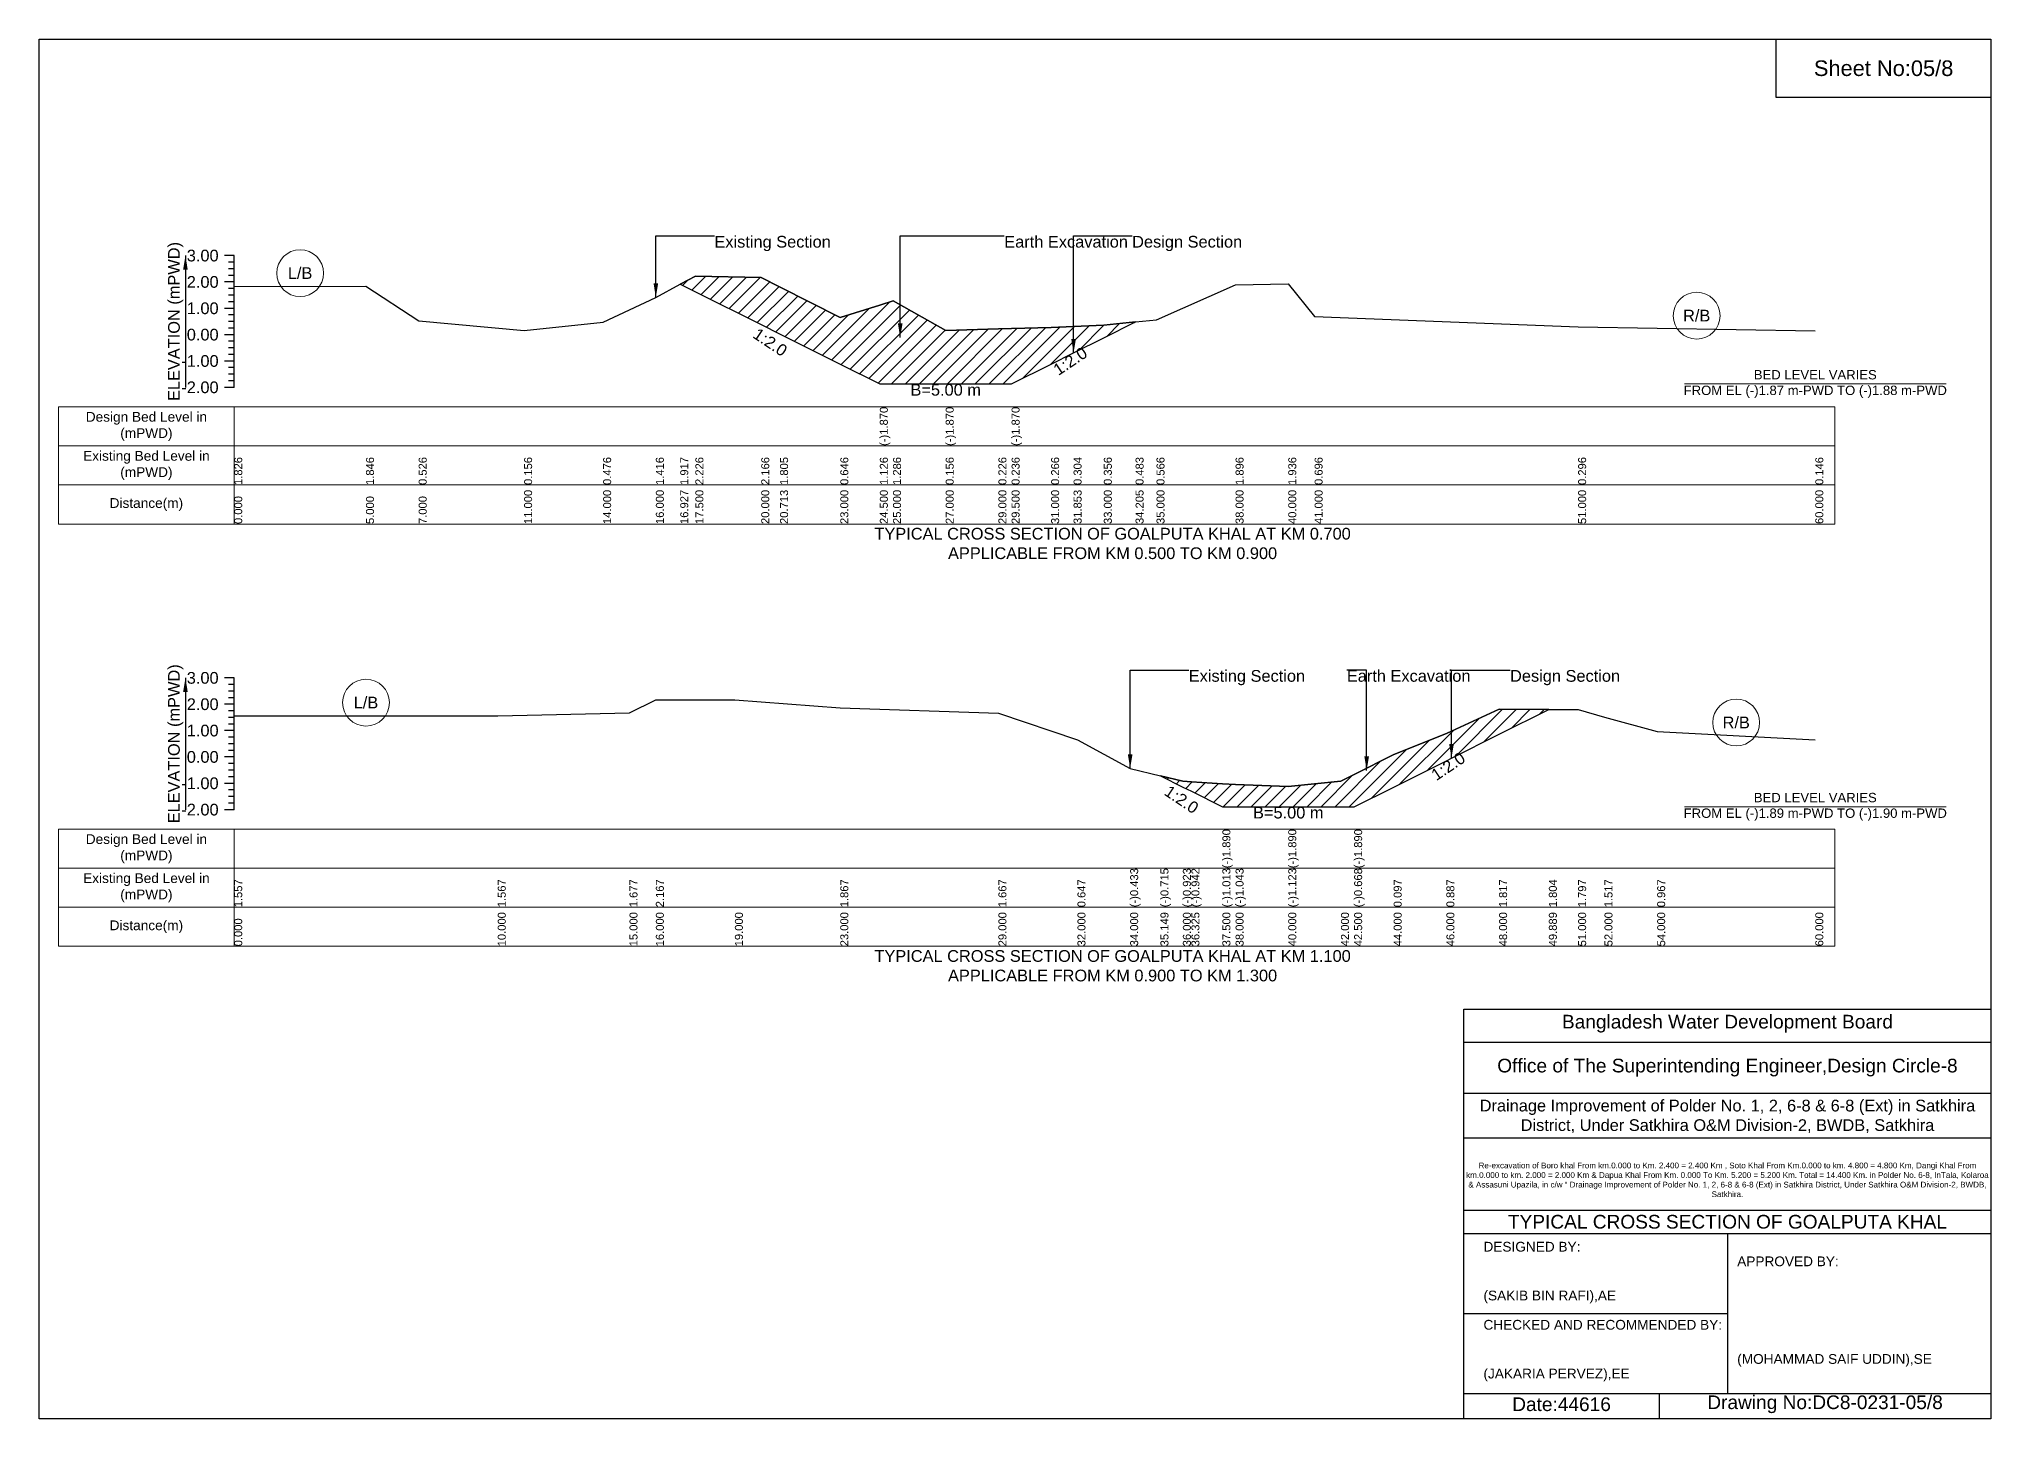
# Model space of a CAD drawing. Header units: inches. Extents: x 91000 to 278000, y -5656 to 20000.
# Drawn here: x 140000 to 148000, y -5656 to 0 of the extents above; entities that cross this region are included whole.
import ezdxf

# ---------------------------------------------------------------- set-up
doc = ezdxf.new("R2010")
doc.units = ezdxf.units.IN
doc.header["$LTSCALE"] = 7
doc.header["$MEASUREMENT"] = 0
for name, color, linetype, lineweight in [('Cross section Data Border', 7, 'Continuous', 9), ('Cross Section Labels', 7, 'Continuous', 9), ('Existing_Bed_Level for Xsection', 7, 'Continuous', 25)]:
    doc.layers.add(name, color=color, linetype=linetype, lineweight=lineweight)
doc.styles.get("Standard").update_dxf_attribs({"font": 'arial.ttf'})
doc.dimstyles.get("Standard").update_dxf_attribs({"dimtxt": 0.18, "dimasz": 0.18, "dimexe": 0.18, "dimexo": 0.0625, "dimgap": 0.09, "dimtad": 0, "dimtih": 1, "dimtoh": 1, "dimdec": 4, "dimzin": 0, "dimdsep": 46, "dimtxsty": 'Standard', "dimcen": 0.09, "dimadec": 0, "dimazin": 0, "dimtfac": 1, "dimtdec": 4, "dimtofl": 0, "dimtmove": 0, "dimatfit": 3, "dimfxl": 1, "dimtolj": 1, "dimtzin": 0, "dimarcsym": 0})

msp = doc.modelspace()

# ---------------------------------------------------------------- hatches: boundary and pattern name
at = {"layer": 'Existing_Bed_Level for Xsection'}
h = msp.add_hatch(dxfattribs=at)
h.set_pattern_fill('ANSI31', color=256, scale=324, style=0)
h.paths.add_polyline_path([(142628.1, -1004.8), (142690, -1035.7), (142960, -1170.7), (143037.1, -1209.3), (143284, -1332.7), (143446, -1413.7), (143500, -1413.7), (143716, -1413.7), (143932, -1413.7), (143986, -1413.7), (144148, -1332.7), (144240.1, -1286.7), (144364, -1224.7), (144494.1, -1159.7), (144364, -1173.3), (144240.1, -1178.9), (144148, -1183), (143986, -1186.3), (143932, -1187.4), (143716, -1194.9), (143500, -1072.9), (143446, -1090.2), (143284, -1142), (143037.1, -1016.9), (142960, -977.8), (142690, -971.4)])
h = msp.add_hatch(dxfattribs=at)
h.set_pattern_fill('ANSI31', color=256, scale=324, style=0)
h.paths.add_polyline_path([(144596.1, -3019.9), (144688, -3065.8), (144723, -3083.4), (144850, -3146.8), (144904, -3146.8), (145120, -3146.8), (145336, -3146.8), (145390, -3146.8), (145552, -3065.8), (145768, -2957.8), (145789, -2947.3), (145984, -2849.8), (146188, -2747.8), (145984, -2746.5), (145789, -2837.2), (145768, -2846.9), (145552, -2932.2), (145390, -3014.9), (145336, -3042.4), (145120, -3064), (144904, -3055.4), (144850, -3052.1), (144723, -3044.5), (144688, -3042.4)])

# ---------------------------------------------------------------- linework, layer by layer
for points in [[(140000, 0), (148000, 0), (148000, -5656), (140000, -5656)], [(147120, 0), (148000, 0), (148000, -240), (147120, -240)]]:
    msp.add_lwpolyline(points, close=True)
for points in [[(145840, -5656), (145840, -3976), (148000, -3976)], [(145840, -4112), (148000, -4112)], [(145840, -4320), (148000, -4320)], [(145840, -4504), (148000, -4504)], [(145840, -4800), (148000, -4800)], [(145840, -4896), (148000, -4896)], [(146920, -4896), (146920, -5552)], [(145840, -5224), (146920, -5224)], [(145840, -5552), (148000, -5552)], [(146640, -5552), (146640, -5656)]]:
    msp.add_lwpolyline(points)
at = {"layer": 'Cross section Data Border'}
for points in [[(140080, -1507.8), (147360, -1507.8), (147360, -1987.8), (140080, -1987.8)], [(140080, -3238.7), (147360, -3238.7), (147360, -3718.7), (140080, -3718.7)]]:
    msp.add_lwpolyline(points, close=True, dxfattribs=at)
for points in [[(140800, -1507.8), (140800, -1987.8)], [(140080, -1667.8), (147360, -1667.8)], [(140080, -1827.8), (147360, -1827.8)], [(140800, -3238.7), (140800, -3718.7)], [(140080, -3398.7), (147360, -3398.7)], [(140080, -3558.7), (147360, -3558.7)]]:
    msp.add_lwpolyline(points, dxfattribs=at)
at = {"layer": 'Cross Section Labels'}
for points in [[(146744.2, -1413.7), (147815.8, -1413.7)], [(146744.2, -3146.8), (147815.8, -3146.8)]]:
    msp.add_lwpolyline(points, dxfattribs=at)
for centre in [(141070, -959.5), (146794, -1133.9), (141340, -2720), (146956, -2801.6)]:
    msp.add_circle(centre, 96, dxfattribs=at)
at = {"layer": 'Existing_Bed_Level for Xsection'}
for points in [[(140800, -887.8), (140760, -887.8)], [(140800, -914.8), (140776, -914.8)], [(140800, -941.8), (140776, -941.8)], [(140800, -1427.8), (140800, -1319.8), (140800, -1211.8), (140800, -1103.8), (140800, -995.8), (140800, -887.8)], [(140800, -995.8), (140760, -995.8)], [(140800, -968.8), (140776, -968.8)], [(140800, -1022.8), (140776, -1022.8)], [(140800, -1014.6), (141340, -1012.4), (141556, -1155), (141988, -1194.9), (142312, -1160.4), (142528, -1058.8), (142628.1, -1004.8), (142690, -971.4), (142960, -977.8), (143037.1, -1016.9), (143284, -1142), (143446, -1090.2), (143446, -1090.2), (143500, -1072.9), (143716, -1194.9), (143716, -1194.9), (143932, -1187.4), (143986, -1186.3), (143986, -1186.3), (144148, -1183), (144240.1, -1178.9), (144364, -1173.3), (144494.1, -1159.7), (144580, -1150.6), (144904, -1007), (145120, -1002.7), (145228, -1136.6), (146308, -1179.8), (147280, -1196)], [(140800, -1103.8), (140760, -1103.8)], [(140800, -1049.8), (140776, -1049.8)], [(140800, -1076.8), (140776, -1076.8)], [(140800, -1130.8), (140776, -1130.8)], [(140800, -1157.8), (140776, -1157.8)], [(140800, -1184.8), (140776, -1184.8)], [(140800, -1211.8), (140760, -1211.8)], [(140800, -1238.8), (140776, -1238.8)], [(140800, -1265.8), (140776, -1265.8)], [(140800, -1319.8), (140760, -1319.8)], [(140800, -1292.8), (140776, -1292.8)], [(140800, -1346.8), (140776, -1346.8)], [(140800, -1427.8), (140760, -1427.8)], [(140800, -1373.8), (140776, -1373.8)], [(140800, -1400.8), (140776, -1400.8)], [(140800, -2618.7), (140760, -2618.7)], [(140800, -3158.7), (140800, -3050.7), (140800, -2942.7), (140800, -2834.7), (140800, -2726.7), (140800, -2618.7)], [(140800, -2645.7), (140776, -2645.7)], [(140800, -2672.7), (140776, -2672.7)], [(140800, -2699.7), (140776, -2699.7)], [(140800, -2774.6), (141880, -2773.5), (142420, -2761.6), (142528, -2708.7), (142852, -2708.7), (143284, -2741.1), (143932, -2762.7), (144256, -2872.8), (144472, -2989.5), (144596.1, -3019.9), (144688, -3042.4), (144723, -3044.5), (144850, -3052.1), (144850, -3052.1), (144904, -3055.4), (145120, -3064), (145120, -3064), (145336, -3042.4), (145390, -3014.9), (145390, -3014.9), (145552, -2932.2), (145768, -2846.9), (145789, -2837.2), (145984, -2746.5), (146188, -2747.8), (146308, -2748.6), (146416, -2778.9), (146632, -2838.3), (147280, -2872.8)], [(140800, -2726.7), (140760, -2726.7)], [(140800, -2753.7), (140776, -2753.7)], [(140800, -2780.7), (140776, -2780.7)], [(140800, -2834.7), (140760, -2834.7)], [(140800, -2807.7), (140776, -2807.7)], [(140800, -2861.7), (140776, -2861.7)], [(140800, -2942.7), (140760, -2942.7)], [(140800, -2888.7), (140776, -2888.7)], [(140800, -2915.7), (140776, -2915.7)], [(140800, -2969.7), (140776, -2969.7)], [(140800, -2996.7), (140776, -2996.7)], [(140800, -3023.7), (140776, -3023.7)], [(140800, -3050.7), (140760, -3050.7)], [(140800, -3077.7), (140776, -3077.7)], [(140800, -3104.7), (140776, -3104.7)], [(140800, -3158.7), (140760, -3158.7)], [(140800, -3131.7), (140776, -3131.7)]]:
    msp.add_lwpolyline(points, dxfattribs=at)
for points in [[(142628.1, -1004.8), (142628.1, -1004.8), (142690, -1035.7), (142960, -1170.7), (143037.1, -1209.3), (143284, -1332.7), (143446, -1413.7), (143446, -1413.7), (143500, -1413.7), (143716, -1413.7), (143716, -1413.7), (143932, -1413.7), (143986, -1413.7), (143986, -1413.7), (144148, -1332.7), (144240.1, -1286.7), (144364, -1224.7), (144494.1, -1159.7), (144364, -1173.3), (144240.1, -1178.9), (144148, -1183), (143986, -1186.3), (143986, -1186.3), (143932, -1187.4), (143716, -1194.9), (143716, -1194.9), (143500, -1072.9), (143446, -1090.2), (143446, -1090.2), (143284, -1142), (143037.1, -1016.9), (142960, -977.8), (142690, -971.4), (142628.1, -1004.8)], [(144596.1, -3019.9), (144688, -3065.8), (144723, -3083.4), (144850, -3146.8), (144850, -3146.8), (144904, -3146.8), (145120, -3146.8), (145120, -3146.8), (145336, -3146.8), (145390, -3146.8), (145390, -3146.8), (145552, -3065.8), (145768, -2957.8), (145789, -2947.3), (145984, -2849.8), (146188, -2747.8), (146188, -2747.8), (146188, -2747.8), (145984, -2746.5), (145789, -2837.2), (145768, -2846.9), (145552, -2932.2), (145390, -3014.9), (145390, -3014.9), (145336, -3042.4), (145120, -3064), (145120, -3064), (144904, -3055.4), (144850, -3052.1), (144850, -3052.1), (144723, -3044.5), (144688, -3042.4)]]:
    msp.add_lwpolyline(points, close=True, dxfattribs=at)

# ---------------------------------------------------------------- texts
at = {"attachment_point": 5}
for s, insert, char_height in [('Sheet No:05/8', (147560, -120), 64), ('Bangladesh Water Development Board', (146920, -4036), 56), ('Office of The Superintending Engineer,Design Circle-8', (146920, -4216), 56)]:
    msp.add_mtext(s, dxfattribs=dict(at, insert=insert, char_height=char_height))
for s, insert, char_height, width, attachment_point in [('Drainage Improvement of Polder No. 1, 2, 6-8 & 6-8 (Ext) in Satkhira District, Under Satkhira O&M Division-2, BWDB, Satkhira', (146920, -4416), 48, 2240, 5), ('Re-excavation of Boro khal From km.0.000 to Km. 2.400 = 2.400 Km , Soto Khal From Km.0.000 to km. 4.800 = 4.800 Km, Dangi Khal From km.0.000 to km. 2.000 = 2.000 Km & Dapua Khal From Km. 0.000 To Km. 5.200 = 5.200 Km. Total = 14.400 Km. in Polder No. 6-8, InTala, Kolaroa & Assasuni Upazila, in c/w “ Drainage Improvement of Polder No. 1, 2, 6-8 & 6-8 (Ext) in Satkhira District, Under Satkhira O&M Division-2, BWDB, Satkhira.', (146920, -4676), 23.565, 2160, 5), ('TYPICAL CROSS SECTION OF GOALPUTA KHAL', (146920, -4848), 56, 2240, 5), ('DESIGNED BY:^J^J^J(SAKIB BIN RAFI),AE', (145920, -5056), 40, 1120, 4), ('APPROVED BY:^J^J^J^J^J^J(MOHAMMAD SAIF UDDIN),SE', (146960, -5216), 40, 1120, 4), ('CHECKED AND RECOMMENDED BY:^J^J^J(JAKARIA PERVEZ),EE', (145920, -5376), 40, 1120, 4), ('Date:44616', (146240, -5596), 56, 1120, 5), ('Drawing No:DC8-0231-05/8', (147320, -5596), 56, 1760, 5)]:
    msp.add_mtext(s, dxfattribs=dict(insert=insert, char_height=char_height, width=width, attachment_point=attachment_point))
at = {"layer": 'Cross section Data Border', "char_height": 40, "width": 640, "attachment_point": 5}
for s, insert in [('Design Bed Level in (mPWD)', (140440, -1587.8)), ('Existing Bed Level in (mPWD)', (140440, -1747.8)), ('Distance(m)', (140440, -1907.8)), ('Design Bed Level in (mPWD)', (140440, -3318.7)), ('Existing Bed Level in (mPWD)', (140440, -3478.7)), ('Distance(m)', (140440, -3638.7))]:
    msp.add_mtext(s, dxfattribs=dict(at, insert=insert))
at = {"layer": 'Cross Section Labels'}
for s, insert, char_height, attachment_point in [('Existing Section', (142768, -806.8), 48, 1), ('Earth Excavation', (143956, -806.8), 48, 1), ('Design Section', (144480.1, -806.8), 48, 1), ('L/B', (141070, -959.5), 48, 5), ('R/B', (146794, -1133.9), 48, 5), ('BED LEVEL VARIES ^JFROM EL (-)1.87 m-PWD TO (-)1.88 m-PWD', (147280, -1413.7), 38.4, 5), ('B=5.00 m', (143716, -1413.7), 48, 2), ('TYPICAL CROSS SECTION OF GOALPUTA KHAL AT KM 0.700^JAPPLICABLE FROM KM 0.500 TO KM 0.900', (144400, -2067.8), 48, 5), ('Existing Section', (144712, -2586.3), 48, 1), ('Earth Excavation', (145360, -2586.3), 48, 1), ('Design Section', (146029, -2586.3), 48, 1), ('L/B', (141340, -2720), 48, 5), ('R/B', (146956, -2801.6), 48, 5), ('BED LEVEL VARIES ^JFROM EL (-)1.89 m-PWD TO (-)1.90 m-PWD', (147280, -3146.8), 38.4, 5), ('B=5.00 m', (145120, -3146.8), 48, 2), ('TYPICAL CROSS SECTION OF GOALPUTA KHAL AT KM 1.100^JAPPLICABLE FROM KM 0.900 TO KM 1.300', (144400, -3798.7), 48, 5)]:
    msp.add_mtext(s, dxfattribs=dict(at, insert=insert, char_height=char_height, attachment_point=attachment_point))
at = {"layer": 'Cross Section Labels', "char_height": 48, "attachment_point": 2}
for insert, rotation in [((143010.1, -1222.8), 326.30993), ((144213.1, -1300.2), 33.69007), ((145762, -2960.8), 33.69007), ((144696, -3096.9), 326.30993)]:
    msp.add_mtext('1:2.0', dxfattribs=dict(at, insert=insert, rotation=rotation))
at = {"layer": 'Existing_Bed_Level for Xsection', "rotation": 90}
for s, insert, char_height, attachment_point in [('ELEVATION (mPWD)', (140560, -1157.8), 48, 5), ('(-)1.870', (143446, -1667.8), 32.8, 1), ('(-)1.870', (143716, -1667.8), 32.8, 1), ('(-)1.870', (143986, -1667.8), 32.8, 1), ('1.826', (140800, -1827.8), 32.8, 1), ('1.846', (141340, -1827.8), 32.8, 1), ('0.526', (141556, -1827.8), 32.8, 1), ('0.156', (141988, -1827.8), 32.8, 1), ('0.476', (142312, -1827.8), 32.8, 1), ('1.416', (142528, -1827.8), 32.8, 1), ('1.917', (142628.1, -1827.8), 32.8, 1), ('2.226', (142690, -1827.8), 32.8, 1), ('2.166', (142960, -1827.8), 32.8, 1), ('1.805', (143037.1, -1827.8), 32.8, 1), ('0.646', (143284, -1827.8), 32.8, 1), ('1.126', (143446, -1827.8), 32.8, 1), ('1.286', (143500, -1827.8), 32.8, 1), ('0.156', (143716, -1827.8), 32.8, 1), ('0.226', (143932, -1827.8), 32.8, 1), ('0.236', (143986, -1827.8), 32.8, 1), ('0.266', (144148, -1827.8), 32.8, 1), ('0.304', (144240.1, -1827.8), 32.8, 1), ('0.356', (144364, -1827.8), 32.8, 1), ('0.483', (144494.1, -1827.8), 32.8, 1), ('0.566', (144580, -1827.8), 32.8, 1), ('1.896', (144904, -1827.8), 32.8, 1), ('1.936', (145120, -1827.8), 32.8, 1), ('0.696', (145228, -1827.8), 32.8, 1), ('0.296', (146308, -1827.8), 32.8, 1), ('0.146', (147280, -1827.8), 32.8, 1), ('0.000', (140800, -1987.8), 32.8, 1), ('5.000', (141340, -1987.8), 32.8, 1), ('7.000', (141556, -1987.8), 32.8, 1), ('11.000', (141988, -1987.8), 32.8, 1), ('14.000', (142312, -1987.8), 32.8, 1), ('16.000', (142528, -1987.8), 32.8, 1), ('16.927', (142628.1, -1987.8), 32.8, 1), ('17.500', (142690, -1987.8), 32.8, 1), ('20.000', (142960, -1987.8), 32.8, 1), ('20.713', (143037.1, -1987.8), 32.8, 1), ('23.000', (143284, -1987.8), 32.8, 1), ('24.500', (143446, -1987.8), 32.8, 1), ('25.000', (143500, -1987.8), 32.8, 1), ('27.000', (143716, -1987.8), 32.8, 1), ('29.000', (143932, -1987.8), 32.8, 1), ('29.500', (143986, -1987.8), 32.8, 1), ('31.000', (144148, -1987.8), 32.8, 1), ('31.853', (144240.1, -1987.8), 32.8, 1), ('33.000', (144364, -1987.8), 32.8, 1), ('34.205', (144494.1, -1987.8), 32.8, 1), ('35.000', (144580, -1987.8), 32.8, 1), ('38.000', (144904, -1987.8), 32.8, 1), ('40.000', (145120, -1987.8), 32.8, 1), ('41.000', (145228, -1987.8), 32.8, 1), ('51.000', (146308, -1987.8), 32.8, 1), ('60.000', (147280, -1987.8), 32.8, 1), ('ELEVATION (mPWD)', (140560, -2888.7), 48, 5), ('(-)1.890', (144850, -3398.7), 32.8, 1), ('(-)1.890', (145120, -3398.7), 32.8, 1), ('(-)1.890', (145390, -3398.7), 32.8, 1), ('(-)0.433', (144472, -3558.7), 32.8, 1), ('(-)0.715', (144596.1, -3558.7), 32.8, 1), ('(-)0.923', (144688, -3558.7), 32.8, 1), ('(-)0.942', (144723, -3558.7), 32.8, 1), ('(-)1.013', (144850, -3558.7), 32.8, 1), ('(-)1.043', (144904, -3558.7), 32.8, 1), ('(-)1.123', (145120, -3558.7), 32.8, 1), ('(-)0.668', (145390, -3558.7), 32.8, 1), ('1.557', (140800, -3558.7), 32.8, 1), ('1.567', (141880, -3558.7), 32.8, 1), ('1.677', (142420, -3558.7), 32.8, 1), ('2.167', (142528, -3558.7), 32.8, 1), ('1.867', (143284, -3558.7), 32.8, 1), ('1.667', (143932, -3558.7), 32.8, 1), ('0.647', (144256, -3558.7), 32.8, 1), ('0.097', (145552, -3558.7), 32.8, 1), ('0.887', (145768, -3558.7), 32.8, 1), ('1.817', (145984, -3558.7), 32.8, 1), ('1.804', (146188, -3558.7), 32.8, 1), ('1.797', (146308, -3558.7), 32.8, 1), ('1.517', (146416, -3558.7), 32.8, 1), ('0.967', (146632, -3558.7), 32.8, 1), ('10.000', (141880, -3718.7), 32.8, 1), ('15.000', (142420, -3718.7), 32.8, 1), ('16.000', (142528, -3718.7), 32.8, 1), ('19.000', (142852, -3718.7), 32.8, 1), ('23.000', (143284, -3718.7), 32.8, 1), ('29.000', (143932, -3718.7), 32.8, 1), ('32.000', (144256, -3718.7), 32.8, 1), ('34.000', (144472, -3718.7), 32.8, 1), ('35.149', (144596.1, -3718.7), 32.8, 1), ('36.000', (144688, -3718.7), 32.8, 1), ('36.325', (144723, -3718.7), 32.8, 1), ('37.500', (144850, -3718.7), 32.8, 1), ('38.000', (144904, -3718.7), 32.8, 1), ('40.000', (145120, -3718.7), 32.8, 1), ('42.000', (145336, -3718.7), 32.8, 1), ('42.500', (145390, -3718.7), 32.8, 1), ('44.000', (145552, -3718.7), 32.8, 1), ('46.000', (145768, -3718.7), 32.8, 1), ('48.000', (145984, -3718.7), 32.8, 1), ('49.889', (146188, -3718.7), 32.8, 1), ('51.000', (146308, -3718.7), 32.8, 1), ('52.000', (146416, -3718.7), 32.8, 1), ('54.000', (146632, -3718.7), 32.8, 1), ('60.000', (147280, -3718.7), 32.8, 1), ('0.000', (140800, -3718.7), 32.8, 1)]:
    msp.add_mtext(s, dxfattribs=dict(at, insert=insert, char_height=char_height, attachment_point=attachment_point))
at = {"layer": 'Existing_Bed_Level for Xsection', "char_height": 48, "attachment_point": 6}
for s, insert in [('3.00', (140736, -887.8)), ('2.00', (140736, -995.8)), ('1.00', (140736, -1103.8)), ('0.00', (140736, -1211.8)), ('-1.00', (140736, -1319.8)), ('-2.00', (140736, -1427.8)), ('3.00', (140736, -2618.7)), ('2.00', (140736, -2726.7)), ('1.00', (140736, -2834.7)), ('0.00', (140736, -2942.7)), ('-1.00', (140736, -3050.7)), ('-2.00', (140736, -3158.7))]:
    msp.add_mtext(s, dxfattribs=dict(at, insert=insert))

# ---------------------------------------------------------------- leaders
at = {"layer": 'Cross Section Labels', "annotation_type": 0, "has_hookline": 1, "hookline_direction": 0}
for points, text_width in [([(142528, -1058.8), (142528, -806.8), (142767.9, -806.8)], 467.2), ([(143529.5, -1223.3), (143529.5, -806.8), (143955.9, -806.8)], 497), ([(144240.1, -1286.7), (144240.1, -806.8), (144480, -806.8)], 441.2), ([(144472, -2989.5), (144472, -2586.3), (144711.9, -2586.3)], 467.2), ([(145441.3, -2997.8), (145441.3, -2586.3), (145359.9, -2586.3)], 497), ([(145789, -2947.3), (145789, -2586.3), (146028.9, -2586.3)], 441.2)]:
    msp.add_leader(points, dimstyle='Standard', override={"dimasz": 57.6}, dxfattribs=dict(at, text_width=text_width))
at = {"layer": 'Existing_Bed_Level for Xsection'}
for points in [[(140600, -887.8), (140600, -1427.8)], [(140600, -2618.7), (140600, -3158.7)]]:
    msp.add_leader(points, dimstyle='Standard', override={"dimasz": 57.6}, dxfattribs=at)

doc.saveas('drawing.dxf')
